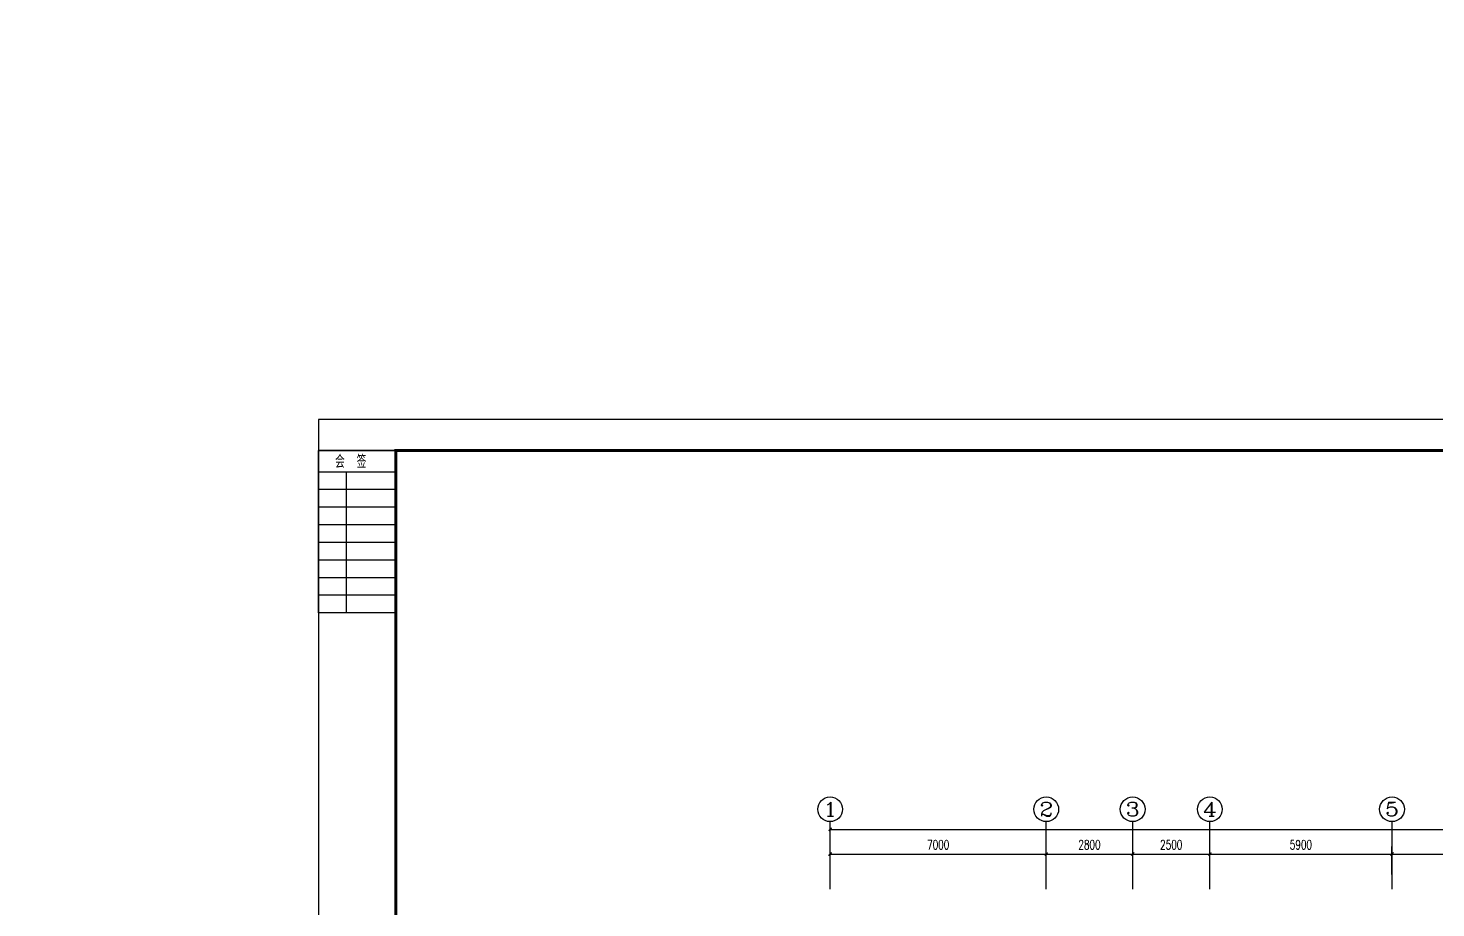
# Model space of a CAD drawing. Extents: x 2166032 to 5302137, y 581493 to 2416206.
# Drawn here: x 2424117 to 2469714, y 1077114 to 1105586 of the extents above; entities that cross this region are included whole.
import ezdxf
from ezdxf.enums import TextEntityAlignment as Align

# ---------------------------------------------------------------- set-up
doc = ezdxf.new("R2010")
doc.units = 0
doc.header["$LTSCALE"] = 1000
doc.header["$MEASUREMENT"] = 0
for name, color, linetype in [('AXIS', 3, 'Continuous'), ('AXIS_TEXT', 7, 'Continuous'), ('PUB_TITLE', 137, 'Continuous')]:
    doc.layers.add(name, color=color, linetype=linetype)
doc.styles.add('_TCH_AXIS', font='complex_.ttf')
doc.styles.add('COMPLEX', font='complex_.ttf')
doc.styles.add('DIM_FONT', font='simplex_.ttf', dxfattribs={"width": 0.7})
doc.styles.add('TSSD_REIN', font='tssdeng.shx', dxfattribs={"width": 0.7, "bigfont": 'tssdchn.shx'})
doc.dimstyles.new('DIMN', dxfattribs={"dimtxt": 300, "dimasz": 100, "dimexe": 250, "dimexo": 300, "dimgap": 150, "dimtad": 1, "dimdec": 0, "dimzin": 0, "dimdsep": 46, "dimtxsty": 'DIM_FONT', "dimblk": 'ARCHTICK', "dimcen": 0.09, "dimclrt": 7, "dimazin": 2, "dimtfac": 1, "dimtdec": 0, "dimtix": 1, "dimtmove": 2, "dimatfit": 3, "dimldrblk": 'ARCHTICK', "dimfxl": 1, "dimtolj": 1, "dimtzin": 0, "dimarcsym": 0})

# ---------------------------------------------------------------- blocks, each defined once
blk = doc.blocks.new('$会签栏$00000001')
at = {"layer": 'PUB_TITLE'}
for p, q in [((-52.6, 0), (-52.6, 25)), ((-46.9, 0), (-46.9, 25)), ((-41.2, 0), (-41.2, 25)), ((-35.5, 0), (-35.5, 25)), ((-29.8, 0), (-29.8, 25)), ((-24.1, 0), (-24.1, 25)), ((-18.4, 0), (-18.4, 25)), ((-12.7, 0), (-12.7, 25)), ((-7, 0), (-7, 25)), ((0, 0), (0, 25)), ((-52.6, 16), (-7, 16))]:
    blk.add_line(p, q, dxfattribs=at)
blk.add_lwpolyline([(0, 25), (0, 0), (-52.6, 0), (-52.6, 25)], close=True, dxfattribs=at)
at = {"layer": 'PUB_TITLE', "color": 0, "style": 'TSSD_REIN', "width": 0.75}
blk.add_text('会  签', height=4.219, rotation=270, dxfattribs=at).set_placement((-5.71, 19.67))
blk = doc.blocks.new('_ArchTick')
at = {"color": 0, "linetype": 'ByBlock', "const_width": 0.4}
blk.add_lwpolyline([(-0.5, -0.5), (0.5, 0.5)], dxfattribs=at)
blk = doc.blocks.new('*D2985')
at = {"layer": 'AXIS', "color": 0, "lineweight": -2}
for p, q in [((2450094, 1078189), (2450094, 1079104)), ((2450094, 1078854), (2457094, 1078854)), ((2457094, 1078189), (2457094, 1079104))]:
    blk.add_line(p, q, dxfattribs=at)
at = {"layer": 'Defpoints', "color": 0}
for p in [(2457094, 1078854), (2450094, 1077889), (2457094, 1077889)]:
    blk.add_point(p, dxfattribs=at)
at = {"layer": 'AXIS', "color": 0, "lineweight": -2, "xscale": 100, "yscale": 100, "zscale": 100, "rotation": 180}
blk.add_blockref('_ArchTick', (2450094, 1078854), dxfattribs=at)
at = {"layer": 'AXIS', "color": 0, "lineweight": -2, "xscale": 100, "yscale": 100, "zscale": 100}
blk.add_blockref('_ArchTick', (2457094, 1078854), dxfattribs=at)
at = {"layer": 'AXIS', "color": 7, "insert": (2453594, 1079156), "char_height": 300, "attachment_point": 5, "style": 'DIM_FONT'}
blk.add_mtext('\\A1;7000', dxfattribs=at)
blk = doc.blocks.new('*D2986')
at = {"layer": 'AXIS', "color": 0, "lineweight": -2}
for p, q in [((2457094, 1078189), (2457094, 1079104)), ((2457094, 1078854), (2459894, 1078854)), ((2459894, 1078189), (2459894, 1079104))]:
    blk.add_line(p, q, dxfattribs=at)
at = {"layer": 'Defpoints', "color": 0}
for p in [(2459894, 1078854), (2457094, 1077889), (2459894, 1077889)]:
    blk.add_point(p, dxfattribs=at)
at = {"layer": 'AXIS', "color": 0, "lineweight": -2, "xscale": 100, "yscale": 100, "zscale": 100, "rotation": 180}
blk.add_blockref('_ArchTick', (2457094, 1078854), dxfattribs=at)
at = {"layer": 'AXIS', "color": 0, "lineweight": -2, "xscale": 100, "yscale": 100, "zscale": 100}
blk.add_blockref('_ArchTick', (2459894, 1078854), dxfattribs=at)
at = {"layer": 'AXIS', "color": 7, "insert": (2458494, 1079156), "char_height": 300, "attachment_point": 5, "style": 'DIM_FONT'}
blk.add_mtext('\\A1;2800', dxfattribs=at)
blk = doc.blocks.new('*D2987')
at = {"layer": 'AXIS', "color": 0, "lineweight": -2}
for p, q in [((2459894, 1078189), (2459894, 1079104)), ((2459894, 1078854), (2462394, 1078854)), ((2462394, 1078189), (2462394, 1079104))]:
    blk.add_line(p, q, dxfattribs=at)
at = {"layer": 'Defpoints', "color": 0}
for p in [(2462394, 1078854), (2459894, 1077889), (2462394, 1077889)]:
    blk.add_point(p, dxfattribs=at)
at = {"layer": 'AXIS', "color": 0, "lineweight": -2, "xscale": 100, "yscale": 100, "zscale": 100, "rotation": 180}
blk.add_blockref('_ArchTick', (2459894, 1078854), dxfattribs=at)
at = {"layer": 'AXIS', "color": 0, "lineweight": -2, "xscale": 100, "yscale": 100, "zscale": 100}
blk.add_blockref('_ArchTick', (2462394, 1078854), dxfattribs=at)
at = {"layer": 'AXIS', "color": 7, "insert": (2461144, 1079156), "char_height": 300, "attachment_point": 5, "style": 'DIM_FONT'}
blk.add_mtext('\\A1;2500', dxfattribs=at)
blk = doc.blocks.new('*D2988')
at = {"layer": 'AXIS', "color": 0, "lineweight": -2}
for p, q in [((2462394, 1078189), (2462394, 1079104)), ((2462394, 1078854), (2468294, 1078854)), ((2468294, 1078189), (2468294, 1079104))]:
    blk.add_line(p, q, dxfattribs=at)
at = {"layer": 'Defpoints', "color": 0}
for p in [(2468294, 1078854), (2462394, 1077889), (2468294, 1077889)]:
    blk.add_point(p, dxfattribs=at)
at = {"layer": 'AXIS', "color": 0, "lineweight": -2, "xscale": 100, "yscale": 100, "zscale": 100, "rotation": 180}
blk.add_blockref('_ArchTick', (2462394, 1078854), dxfattribs=at)
at = {"layer": 'AXIS', "color": 0, "lineweight": -2, "xscale": 100, "yscale": 100, "zscale": 100}
blk.add_blockref('_ArchTick', (2468294, 1078854), dxfattribs=at)
at = {"layer": 'AXIS', "color": 7, "insert": (2465344, 1079156), "char_height": 300, "attachment_point": 5, "style": 'DIM_FONT'}
blk.add_mtext('\\A1;5900', dxfattribs=at)
blk = doc.blocks.new('*D2989')
at = {"layer": 'AXIS', "color": 0, "lineweight": -2}
for p, q in [((2468294, 1078189), (2468294, 1079104)), ((2468294, 1078854), (2476694, 1078854)), ((2476694, 1078189), (2476694, 1079104))]:
    blk.add_line(p, q, dxfattribs=at)
at = {"layer": 'Defpoints', "color": 0}
for p in [(2476694, 1078854), (2468294, 1077889), (2476694, 1077889)]:
    blk.add_point(p, dxfattribs=at)
at = {"layer": 'AXIS', "color": 0, "lineweight": -2, "xscale": 100, "yscale": 100, "zscale": 100, "rotation": 180}
blk.add_blockref('_ArchTick', (2468294, 1078854), dxfattribs=at)
at = {"layer": 'AXIS', "color": 0, "lineweight": -2, "xscale": 100, "yscale": 100, "zscale": 100}
blk.add_blockref('_ArchTick', (2476694, 1078854), dxfattribs=at)
at = {"layer": 'AXIS', "color": 7, "insert": (2472494, 1079159), "char_height": 300, "attachment_point": 5, "style": 'DIM_FONT'}
blk.add_mtext('\\A1;8400', dxfattribs=at)
blk = doc.blocks.new('*D3027')
at = {"layer": 'AXIS', "color": 0, "lineweight": -2}
for p, q in [((2450094, 1078489), (2450094, 1079904)), ((2519894, 1078489), (2519894, 1079904)), ((2450094, 1079654), (2483367, 1079654)), ((2519894, 1079654), (2484587, 1079654))]:
    blk.add_line(p, q, dxfattribs=at)
at = {"layer": 'Defpoints', "color": 0}
for p in [(2519894, 1079654), (2450094, 1078189), (2519894, 1078189)]:
    blk.add_point(p, dxfattribs=at)
at = {"layer": 'AXIS', "color": 0, "lineweight": -2, "xscale": 100, "yscale": 100, "zscale": 100, "rotation": 180}
blk.add_blockref('_ArchTick', (2450094, 1079654), dxfattribs=at)
at = {"layer": 'AXIS', "color": 0, "lineweight": -2, "xscale": 100, "yscale": 100, "zscale": 100}
blk.add_blockref('_ArchTick', (2519894, 1079654), dxfattribs=at)
at = {"layer": 'AXIS', "color": 7, "insert": (2483977, 1079929), "char_height": 300, "attachment_point": 5, "style": 'DIM_FONT'}
blk.add_mtext('\\A1;69800', dxfattribs=at)
blk = doc.blocks.new('_AXISO')
blk.add_circle((0, 0), 0.5)
at = {"layer": 'AXIS_TEXT', "style": 'COMPLEX', "width": 1.171875}
blk.add_attdef('A', text='', height=0.56, dxfattribs=at).set_placement((-0.25, -0.28), (0.25, -0.28), align=Align.FIT)

msp = doc.modelspace()

# ---------------------------------------------------------------- linework, layer by layer
msp.add_circle((2604640.5, 1020101.3), 438608.5)
at = {"layer": 'AXIS'}
for p, q in [((2450094.4, 1077714.3), (2450094.4, 1079904.4)), ((2457094.4, 1077714.3), (2457094.4, 1079904.4)), ((2459894.4, 1077714.3), (2459894.4, 1079904.4)), ((2462394.4, 1077714.3), (2462394.4, 1079904.4)), ((2468294.4, 1077714.3), (2468294.4, 1079904.4))]:
    msp.add_line(p, q, dxfattribs=at)
at = {"layer": 'PUB_TITLE'}
msp.add_lwpolyline([(2433524.2, 1033519.6), (2538624.2, 1033519.6), (2538624.2, 1092919.6), (2433524.2, 1092919.6)], close=True, dxfattribs=at)
at = {"layer": 'PUB_TITLE', "const_width": 100}
msp.add_lwpolyline([(2436024.2, 1034519.6), (2537624.2, 1034519.6), (2537624.2, 1091919.6), (2436024.2, 1091919.6)], close=True, dxfattribs=at)

# ---------------------------------------------------------------- block references
at = {"layer": 'AXIS'}
ref = msp.add_blockref('_AXISO', (2450094.4, 1080304.4), dxfattribs=dict(at, xscale=800, yscale=800, zscale=800))
ref.add_attrib('A', '1', dxfattribs={"layer": 'AXIS_TEXT', "height": 452.5, "style": '_TCH_AXIS', "width": 1.388087}).set_placement((2449868.1, 1080078.1), (2450320.6, 1080078.1), align=Align.FIT)
ref = msp.add_blockref('_AXISO', (2457094.4, 1080304.4), dxfattribs=dict(at, xscale=800, yscale=800, zscale=800))
ref.add_attrib('A', '2', dxfattribs={"layer": 'AXIS_TEXT', "height": 452.5, "style": '_TCH_AXIS', "width": 1.049113}).set_placement((2456868.1, 1080078.1), (2457320.6, 1080078.1), align=Align.FIT)
ref = msp.add_blockref('_AXISO', (2459894.4, 1080304.4), dxfattribs=dict(at, xscale=800, yscale=800, zscale=800))
ref.add_attrib('A', '3', dxfattribs={"layer": 'AXIS_TEXT', "height": 452.5, "style": '_TCH_AXIS', "width": 1.049113}).set_placement((2459668.1, 1080078.1), (2460120.6, 1080078.1), align=Align.FIT)
ref = msp.add_blockref('_AXISO', (2462394.4, 1080304.4), dxfattribs=dict(at, xscale=800, yscale=800, zscale=800))
ref.add_attrib('A', '4', dxfattribs={"layer": 'AXIS_TEXT', "height": 452.5, "style": '_TCH_AXIS'}).set_placement((2462168.1, 1080078.1), (2462620.6, 1080078.1), align=Align.FIT)
ref = msp.add_blockref('_AXISO', (2468294.4, 1080304.4), dxfattribs=dict(at, xscale=800, yscale=800, zscale=800))
ref.add_attrib('A', '5', dxfattribs={"layer": 'AXIS_TEXT', "height": 452.5, "style": '_TCH_AXIS', "width": 1.049113}).set_placement((2468068.1, 1080078.1), (2468520.6, 1080078.1), align=Align.FIT)
at = {"layer": 'PUB_TITLE', "xscale": 100, "yscale": 100, "zscale": 100, "rotation": 90}
msp.add_blockref('$会签栏$00000001', (2436024.2, 1091919.6), dxfattribs=at)

# ---------------------------------------------------------------- dimensions: what is measured, and where the dimension line sits
at = {"layer": 'AXIS'}
dim = msp.add_linear_dim(base=(2519894.4, 1079654.4), p1=(2450094.4, 1078188.6), p2=(2519894.4, 1078188.6), angle=0, dimstyle='DIMN', dxfattribs=at)
dim.commit()
dim.dimension.update_dxf_attribs({"geometry": '*D3027', "text_midpoint": (2483977.2, 1079929.4), "dimtype": 161})
for p1, p2, picture, middle in [((2450094.4, 1077888.6), (2457094.4, 1077888.6), '*D2985', (2453594.4, 1079155.8)), ((2457094.4, 1077888.6), (2459894.4, 1077888.6), '*D2986', (2458494.4, 1079155.8)), ((2459894.4, 1077888.6), (2462394.4, 1077888.6), '*D2987', (2461144.4, 1079155.8)), ((2462394.4, 1077888.6), (2468294.4, 1077888.6), '*D2988', (2465344.4, 1079155.8)), ((2468294.4, 1077888.6), (2476694.4, 1077888.6), '*D2989', (2472494.4, 1079159.2))]:
    dim = msp.add_aligned_dim(p1=p1, p2=p2, distance=965.8, dimstyle='DIMN', dxfattribs=at)
    dim.commit()
    dim.dimension.update_dxf_attribs({"geometry": picture, "text_midpoint": middle})

doc.saveas('drawing.dxf')
